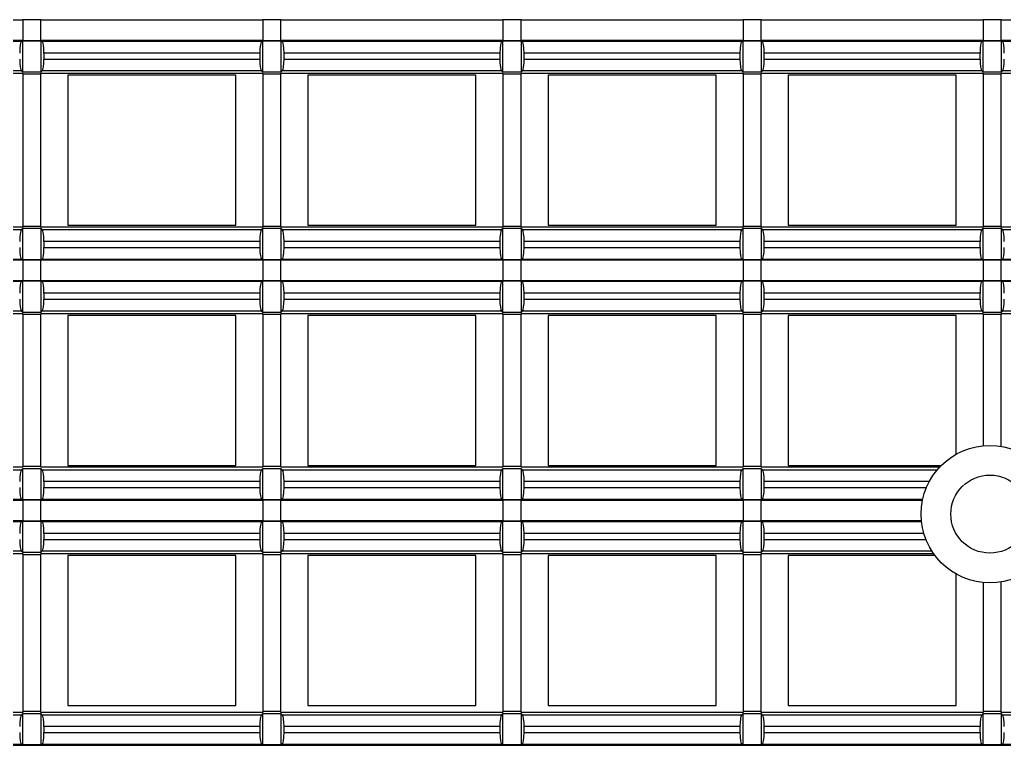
# Model space of a CAD drawing. Header units: inches. Extents: x 0 to 653, y 0 to 346.
# Drawn here: x 19.72 to 36.13, y 191.47 to 203.56 of the extents above; entities that cross this region are included whole.
import ezdxf

# ---------------------------------------------------------------- set-up
doc = ezdxf.new("R2010")
doc.units = ezdxf.units.IN
doc.header["$LTSCALE"] = 35.925693
doc.header["$MEASUREMENT"] = 0
doc.layers.get('0').update_dxf_attribs({"linetype": 'CONTINUOUS'})
doc.layers.add('2', color=7, linetype='CONTINUOUS')
doc.layers.add('71', color=7, linetype='CONTINUOUS')

msp = doc.modelspace()

# ---------------------------------------------------------------- linework, layer by layer
at = {"color": 3, "linetype": 'Continuous'}
msp.add_circle((35.885, 195.322), 0.65, dxfattribs=at)
at = {"layer": '2', "color": 132, "linetype": 'Continuous', "true_color": 0x00cccc}
for p, q in [((16.073, 203.556), (19.773, 203.556)), ((19.773, 203.556), (19.773, 203.208)), ((20.073, 203.552), (19.773, 203.552)), ((20.073, 203.208), (20.073, 203.556)), ((20.073, 203.556), (23.773, 203.556)), ((23.773, 203.556), (23.773, 203.208)), ((24.073, 203.552), (23.773, 203.552)), ((24.073, 203.208), (24.073, 203.556)), ((24.073, 203.556), (27.773, 203.556)), ((27.773, 203.556), (27.773, 203.208)), ((28.073, 203.552), (27.773, 203.552)), ((28.073, 203.208), (28.073, 203.556)), ((28.073, 203.556), (31.773, 203.556)), ((31.773, 203.556), (31.773, 203.208)), ((32.073, 203.552), (31.773, 203.552)), ((32.073, 203.208), (32.073, 203.556)), ((32.073, 203.556), (35.773, 203.556)), ((35.773, 203.556), (35.773, 203.208)), ((36.073, 203.552), (35.773, 203.552)), ((36.073, 203.208), (36.073, 203.556)), ((36.073, 203.556), (39.773, 203.556)), ((19.773, 203.208), (16.073, 203.208)), ((16.092, 203.201), (19.755, 203.201)), ((19.773, 203.204), (19.755, 203.201)), ((19.773, 203.211), (20.073, 203.211)), ((19.773, 202.681), (19.773, 203.204)), ((19.773, 203.204), (20.073, 203.204)), ((23.773, 203.208), (20.073, 203.208)), ((20.073, 203.204), (20.073, 202.681)), ((20.092, 203.201), (20.073, 203.204)), ((20.092, 203.201), (23.755, 203.201)), ((23.773, 203.204), (23.755, 203.201)), ((23.773, 203.211), (24.073, 203.211)), ((23.773, 202.681), (23.773, 203.204)), ((23.773, 203.204), (24.073, 203.204)), ((27.773, 203.208), (24.073, 203.208)), ((24.073, 203.204), (24.073, 202.681)), ((24.091, 203.201), (24.073, 203.204)), ((24.091, 203.201), (27.755, 203.201)), ((27.773, 203.204), (27.755, 203.201)), ((27.773, 203.211), (28.073, 203.211)), ((27.773, 202.681), (27.773, 203.204)), ((27.773, 203.204), (28.073, 203.204)), ((31.773, 203.208), (28.073, 203.208)), ((28.073, 203.204), (28.073, 202.681)), ((28.091, 203.201), (28.073, 203.204)), ((28.091, 203.201), (31.754, 203.201)), ((31.773, 203.204), (31.754, 203.201)), ((31.773, 203.211), (32.073, 203.211)), ((31.773, 202.681), (31.773, 203.204)), ((31.773, 203.204), (32.073, 203.204)), ((35.773, 203.208), (32.073, 203.208)), ((32.073, 203.204), (32.073, 202.681)), ((32.091, 203.201), (32.073, 203.204)), ((32.091, 203.201), (35.754, 203.201)), ((35.773, 203.204), (35.754, 203.201)), ((35.773, 203.211), (36.073, 203.211)), ((35.773, 202.681), (35.773, 203.204)), ((35.773, 203.204), (36.073, 203.204)), ((39.773, 203.208), (36.073, 203.208)), ((36.073, 203.204), (36.073, 202.681)), ((36.091, 203.201), (36.073, 203.204)), ((36.091, 203.201), (39.754, 203.201)), ((20.126, 202.901), (20.126, 203.001)), ((23.721, 203.001), (20.126, 203.001)), ((23.721, 203.001), (23.721, 202.901)), ((24.125, 202.901), (24.125, 203.001)), ((27.721, 203.001), (24.125, 203.001)), ((27.721, 203.001), (27.721, 202.901)), ((28.125, 202.901), (28.125, 203.001)), ((31.72, 203.001), (28.125, 203.001)), ((31.72, 203.001), (31.72, 202.901)), ((32.125, 202.901), (32.125, 203.001)), ((35.72, 203.001), (32.125, 203.001)), ((35.72, 203.001), (35.72, 202.901)), ((20.126, 202.901), (23.721, 202.901)), ((24.125, 202.901), (27.721, 202.901)), ((28.125, 202.901), (31.72, 202.901)), ((32.125, 202.901), (35.72, 202.901)), ((16.073, 202.663), (19.773, 202.663)), ((19.75, 202.704), (16.096, 202.704)), ((19.75, 202.704), (19.773, 202.681)), ((20.073, 202.681), (19.773, 202.681)), ((19.773, 202.663), (19.773, 200.101)), ((20.073, 202.646), (19.773, 202.646)), ((20.073, 202.681), (20.096, 202.704)), ((20.073, 200.101), (20.073, 202.663)), ((20.073, 202.663), (23.773, 202.663)), ((23.75, 202.704), (20.096, 202.704)), ((20.523, 202.632), (20.523, 200.132)), ((23.323, 202.632), (20.523, 202.632)), ((23.323, 200.132), (23.323, 202.632)), ((23.75, 202.704), (23.773, 202.681)), ((24.073, 202.681), (23.773, 202.681)), ((23.773, 202.663), (23.773, 200.101)), ((24.073, 202.646), (23.773, 202.646)), ((24.073, 202.681), (24.096, 202.704)), ((24.073, 200.101), (24.073, 202.663)), ((24.073, 202.663), (27.773, 202.663)), ((27.75, 202.704), (24.096, 202.704)), ((24.523, 202.632), (24.523, 200.132)), ((27.323, 202.632), (24.523, 202.632)), ((27.323, 200.132), (27.323, 202.632)), ((27.75, 202.704), (27.773, 202.681)), ((28.073, 202.681), (27.773, 202.681)), ((27.773, 202.663), (27.773, 200.101)), ((28.073, 202.646), (27.773, 202.646)), ((28.073, 202.681), (28.096, 202.704)), ((28.073, 200.101), (28.073, 202.663)), ((28.073, 202.663), (31.773, 202.663)), ((31.75, 202.704), (28.096, 202.704)), ((28.523, 202.632), (28.523, 200.132)), ((31.323, 202.632), (28.523, 202.632)), ((31.323, 200.132), (31.323, 202.632)), ((31.75, 202.704), (31.773, 202.681)), ((32.073, 202.681), (31.773, 202.681)), ((31.773, 202.663), (31.773, 200.101)), ((32.073, 202.646), (31.773, 202.646)), ((32.073, 202.681), (32.096, 202.704)), ((32.073, 200.101), (32.073, 202.663)), ((32.073, 202.663), (35.773, 202.663)), ((35.75, 202.704), (32.096, 202.704)), ((32.523, 202.632), (32.523, 200.132)), ((35.323, 202.632), (32.523, 202.632)), ((35.323, 200.132), (35.323, 202.632)), ((35.75, 202.704), (35.773, 202.681)), ((36.073, 202.681), (35.773, 202.681)), ((35.773, 202.663), (35.773, 200.101)), ((36.073, 202.646), (35.773, 202.646)), ((36.073, 202.681), (36.096, 202.704)), ((36.073, 200.101), (36.073, 202.663)), ((36.073, 202.663), (39.773, 202.663)), ((39.749, 202.704), (36.096, 202.704)), ((19.773, 200.101), (16.073, 200.101)), ((16.096, 200.06), (19.75, 200.06)), ((19.773, 200.083), (19.75, 200.06)), ((19.773, 200.118), (20.073, 200.118)), ((19.773, 199.559), (19.773, 200.083)), ((19.773, 200.083), (20.073, 200.083)), ((23.773, 200.101), (20.073, 200.101)), ((20.073, 200.083), (20.073, 199.559)), ((20.096, 200.06), (20.073, 200.083)), ((20.096, 200.06), (23.75, 200.06)), ((20.523, 200.132), (23.323, 200.132)), ((23.773, 200.083), (23.75, 200.06)), ((23.773, 200.118), (24.073, 200.118)), ((23.773, 199.559), (23.773, 200.083)), ((23.773, 200.083), (24.073, 200.083)), ((27.773, 200.101), (24.073, 200.101)), ((24.073, 200.083), (24.073, 199.559)), ((24.096, 200.06), (24.073, 200.083)), ((24.096, 200.06), (27.75, 200.06)), ((24.523, 200.132), (27.323, 200.132)), ((27.773, 200.083), (27.75, 200.06)), ((27.773, 200.118), (28.073, 200.118)), ((27.773, 199.559), (27.773, 200.083)), ((27.773, 200.083), (28.073, 200.083)), ((31.773, 200.101), (28.073, 200.101)), ((28.073, 200.083), (28.073, 199.559)), ((28.096, 200.06), (28.073, 200.083)), ((28.096, 200.06), (31.75, 200.06)), ((28.523, 200.132), (31.323, 200.132)), ((31.773, 200.083), (31.75, 200.06)), ((31.773, 200.118), (32.073, 200.118)), ((31.773, 199.559), (31.773, 200.083)), ((31.773, 200.083), (32.073, 200.083)), ((35.773, 200.101), (32.073, 200.101)), ((32.073, 200.083), (32.073, 199.559)), ((32.096, 200.06), (32.073, 200.083)), ((32.096, 200.06), (35.75, 200.06)), ((32.523, 200.132), (35.323, 200.132)), ((35.773, 200.083), (35.75, 200.06)), ((35.773, 200.118), (36.073, 200.118)), ((35.773, 199.559), (35.773, 200.083)), ((35.773, 200.083), (36.073, 200.083)), ((39.773, 200.101), (36.073, 200.101)), ((36.073, 200.083), (36.073, 199.559)), ((36.096, 200.06), (36.073, 200.083)), ((36.096, 200.06), (39.749, 200.06)), ((20.126, 199.763), (20.126, 199.863)), ((23.721, 199.863), (20.126, 199.863)), ((23.721, 199.863), (23.721, 199.763)), ((24.125, 199.763), (24.125, 199.863)), ((27.721, 199.863), (24.125, 199.863)), ((27.721, 199.863), (27.721, 199.763)), ((28.125, 199.763), (28.125, 199.863)), ((31.72, 199.863), (28.125, 199.863)), ((31.72, 199.863), (31.72, 199.763)), ((32.125, 199.763), (32.125, 199.863)), ((35.72, 199.863), (32.125, 199.863)), ((35.72, 199.863), (35.72, 199.763)), ((20.126, 199.763), (23.721, 199.763)), ((24.125, 199.763), (27.721, 199.763)), ((28.125, 199.763), (31.72, 199.763)), ((32.125, 199.763), (35.72, 199.763)), ((16.073, 199.556), (19.773, 199.556)), ((19.755, 199.563), (16.092, 199.563)), ((19.755, 199.563), (19.773, 199.559)), ((20.073, 199.559), (19.773, 199.559)), ((19.773, 199.556), (19.773, 199.208)), ((20.073, 199.552), (19.773, 199.552)), ((20.073, 199.559), (20.092, 199.563)), ((20.073, 199.208), (20.073, 199.556)), ((20.073, 199.556), (23.773, 199.556)), ((23.755, 199.563), (20.092, 199.563)), ((23.755, 199.563), (23.773, 199.559)), ((24.073, 199.559), (23.773, 199.559)), ((23.773, 199.556), (23.773, 199.208)), ((24.073, 199.552), (23.773, 199.552)), ((24.073, 199.559), (24.091, 199.563)), ((24.073, 199.208), (24.073, 199.556)), ((24.073, 199.556), (27.773, 199.556)), ((27.755, 199.563), (24.091, 199.563)), ((27.755, 199.563), (27.773, 199.559)), ((28.073, 199.559), (27.773, 199.559)), ((27.773, 199.556), (27.773, 199.208)), ((28.073, 199.552), (27.773, 199.552)), ((28.073, 199.559), (28.091, 199.563)), ((28.073, 199.208), (28.073, 199.556)), ((28.073, 199.556), (31.773, 199.556)), ((31.754, 199.563), (28.091, 199.563)), ((31.754, 199.563), (31.773, 199.559)), ((32.073, 199.559), (31.773, 199.559)), ((31.773, 199.556), (31.773, 199.208)), ((32.073, 199.552), (31.773, 199.552)), ((32.073, 199.559), (32.091, 199.563)), ((32.073, 199.208), (32.073, 199.556)), ((32.073, 199.556), (35.773, 199.556)), ((35.754, 199.563), (32.091, 199.563)), ((35.754, 199.563), (35.773, 199.559)), ((36.073, 199.559), (35.773, 199.559)), ((35.773, 199.556), (35.773, 199.208)), ((36.073, 199.552), (35.773, 199.552)), ((36.073, 199.559), (36.091, 199.563)), ((36.073, 199.208), (36.073, 199.556)), ((36.073, 199.556), (39.773, 199.556)), ((39.754, 199.563), (36.091, 199.563)), ((19.773, 199.208), (16.073, 199.208)), ((16.092, 199.201), (19.755, 199.201)), ((19.773, 199.205), (19.755, 199.201)), ((19.773, 199.212), (20.073, 199.212)), ((19.773, 198.681), (19.773, 199.205)), ((19.773, 199.205), (20.073, 199.205)), ((23.773, 199.208), (20.073, 199.208)), ((20.073, 199.205), (20.073, 198.681)), ((20.092, 199.201), (20.073, 199.205)), ((20.092, 199.201), (23.755, 199.201)), ((23.773, 199.205), (23.755, 199.201)), ((23.773, 199.212), (24.073, 199.212)), ((23.773, 198.681), (23.773, 199.205)), ((23.773, 199.205), (24.073, 199.205)), ((27.773, 199.208), (24.073, 199.208)), ((24.073, 199.205), (24.073, 198.681)), ((24.091, 199.201), (24.073, 199.205)), ((24.091, 199.201), (27.755, 199.201)), ((27.773, 199.205), (27.755, 199.201)), ((27.773, 199.212), (28.073, 199.212)), ((27.773, 198.681), (27.773, 199.205)), ((27.773, 199.205), (28.073, 199.205)), ((31.773, 199.208), (28.073, 199.208)), ((28.073, 199.205), (28.073, 198.681)), ((28.091, 199.201), (28.073, 199.205)), ((28.091, 199.201), (31.754, 199.201)), ((31.773, 199.205), (31.754, 199.201)), ((31.773, 199.212), (32.073, 199.212)), ((31.773, 198.681), (31.773, 199.205)), ((31.773, 199.205), (32.073, 199.205)), ((35.773, 199.208), (32.073, 199.208)), ((32.073, 199.205), (32.073, 198.681)), ((32.091, 199.201), (32.073, 199.205)), ((32.091, 199.201), (35.754, 199.201)), ((35.773, 199.205), (35.754, 199.201)), ((35.773, 199.212), (36.073, 199.212)), ((35.773, 198.681), (35.773, 199.205)), ((35.773, 199.205), (36.073, 199.205)), ((39.773, 199.208), (36.073, 199.208)), ((36.073, 199.205), (36.073, 198.681)), ((36.091, 199.201), (36.073, 199.205)), ((36.091, 199.201), (39.754, 199.201)), ((20.126, 198.901), (20.126, 199.001)), ((23.721, 199.001), (20.126, 199.001)), ((23.721, 199.001), (23.721, 198.901)), ((24.125, 198.901), (24.125, 199.001)), ((27.721, 199.001), (24.125, 199.001)), ((27.721, 199.001), (27.721, 198.901)), ((28.125, 198.901), (28.125, 199.001)), ((31.72, 199.001), (28.125, 199.001)), ((31.72, 199.001), (31.72, 198.901)), ((32.125, 198.901), (32.125, 199.001)), ((35.72, 199.001), (32.125, 199.001)), ((35.72, 199.001), (35.72, 198.901)), ((20.126, 198.901), (23.721, 198.901)), ((24.125, 198.901), (27.721, 198.901)), ((28.125, 198.901), (31.72, 198.901)), ((32.125, 198.901), (35.72, 198.901)), ((16.073, 198.663), (19.773, 198.663)), ((19.75, 198.704), (16.096, 198.704)), ((19.75, 198.704), (19.773, 198.681)), ((20.073, 198.681), (19.773, 198.681)), ((19.773, 198.663), (19.773, 196.101)), ((20.073, 198.681), (20.096, 198.704)), ((20.073, 196.101), (20.073, 198.663)), ((20.073, 198.663), (23.773, 198.663)), ((23.75, 198.704), (20.096, 198.704)), ((23.75, 198.704), (23.773, 198.681)), ((24.073, 198.681), (23.773, 198.681)), ((23.773, 198.663), (23.773, 196.101)), ((24.073, 198.681), (24.096, 198.704)), ((24.073, 196.101), (24.073, 198.663)), ((24.073, 198.663), (27.773, 198.663)), ((27.75, 198.704), (24.096, 198.704)), ((27.75, 198.704), (27.773, 198.681)), ((28.073, 198.681), (27.773, 198.681)), ((27.773, 198.663), (27.773, 196.101)), ((28.073, 198.681), (28.096, 198.704)), ((28.073, 196.101), (28.073, 198.663)), ((28.073, 198.663), (31.773, 198.663)), ((31.75, 198.704), (28.096, 198.704)), ((31.75, 198.704), (31.773, 198.681)), ((32.073, 198.681), (31.773, 198.681)), ((31.773, 198.663), (31.773, 196.101)), ((32.073, 198.681), (32.096, 198.704)), ((32.073, 196.101), (32.073, 198.663)), ((32.073, 198.663), (35.773, 198.663)), ((35.75, 198.704), (32.096, 198.704)), ((35.75, 198.704), (35.773, 198.681)), ((36.073, 198.681), (35.773, 198.681)), ((35.773, 198.663), (35.773, 196.462)), ((36.073, 198.681), (36.096, 198.704)), ((36.073, 196.452), (36.073, 198.663)), ((36.073, 198.663), (39.773, 198.663)), ((39.749, 198.704), (36.096, 198.704)), ((20.073, 198.646), (19.773, 198.646)), ((20.523, 198.632), (20.523, 196.132)), ((23.323, 198.632), (20.523, 198.632)), ((23.323, 196.132), (23.323, 198.632)), ((24.073, 198.646), (23.773, 198.646)), ((24.523, 198.632), (24.523, 196.132)), ((27.323, 198.632), (24.523, 198.632)), ((27.323, 196.132), (27.323, 198.632)), ((28.073, 198.646), (27.773, 198.646)), ((28.523, 198.632), (28.523, 196.132)), ((31.323, 198.632), (28.523, 198.632)), ((31.323, 196.132), (31.323, 198.632)), ((32.073, 198.646), (31.773, 198.646)), ((32.523, 198.632), (32.523, 196.132)), ((35.323, 198.632), (32.523, 198.632)), ((35.323, 196.32), (35.323, 198.632)), ((36.073, 198.646), (35.773, 198.646)), ((19.773, 196.101), (16.073, 196.101)), ((16.096, 196.06), (19.75, 196.06)), ((19.773, 196.083), (19.75, 196.06)), ((19.773, 196.118), (20.073, 196.118)), ((19.773, 195.56), (19.773, 196.083)), ((19.773, 196.083), (20.073, 196.083)), ((23.773, 196.101), (20.073, 196.101)), ((20.073, 196.083), (20.073, 195.56)), ((20.096, 196.06), (20.073, 196.083)), ((20.096, 196.06), (23.75, 196.06)), ((20.523, 196.132), (23.323, 196.132)), ((23.773, 196.083), (23.75, 196.06)), ((23.773, 196.118), (24.073, 196.118)), ((23.773, 195.56), (23.773, 196.083)), ((23.773, 196.083), (24.073, 196.083)), ((27.773, 196.101), (24.073, 196.101)), ((24.073, 196.083), (24.073, 195.56)), ((24.096, 196.06), (24.073, 196.083)), ((24.096, 196.06), (27.75, 196.06)), ((24.523, 196.132), (27.323, 196.132)), ((27.773, 196.083), (27.75, 196.06)), ((27.773, 196.118), (28.073, 196.118)), ((27.773, 195.56), (27.773, 196.083)), ((27.773, 196.083), (28.073, 196.083)), ((31.773, 196.101), (28.073, 196.101)), ((28.073, 196.083), (28.073, 195.56)), ((28.096, 196.06), (28.073, 196.083)), ((28.096, 196.06), (31.75, 196.06)), ((28.523, 196.132), (31.323, 196.132)), ((31.773, 196.083), (31.75, 196.06)), ((31.773, 196.118), (32.073, 196.118)), ((31.773, 195.56), (31.773, 196.083)), ((31.773, 196.083), (32.073, 196.083)), ((35.045, 196.101), (32.073, 196.101)), ((32.073, 196.083), (32.073, 195.56)), ((32.096, 196.06), (32.073, 196.083)), ((32.096, 196.06), (35.009, 196.06)), ((32.523, 196.132), (35.075, 196.132)), ((20.126, 195.763), (20.126, 195.863)), ((23.721, 195.863), (20.126, 195.863)), ((20.126, 195.763), (23.721, 195.763)), ((23.721, 195.863), (23.721, 195.763)), ((24.125, 195.763), (24.125, 195.863)), ((27.721, 195.863), (24.125, 195.863)), ((24.125, 195.763), (27.721, 195.763)), ((27.721, 195.863), (27.721, 195.763)), ((28.125, 195.763), (28.125, 195.863)), ((31.72, 195.863), (28.125, 195.863)), ((28.125, 195.763), (31.72, 195.763)), ((31.72, 195.863), (31.72, 195.763)), ((32.125, 195.763), (32.125, 195.863)), ((34.875, 195.863), (32.125, 195.863)), ((32.125, 195.763), (34.828, 195.763)), ((16.073, 195.556), (19.773, 195.556)), ((19.755, 195.563), (16.092, 195.563)), ((19.755, 195.563), (19.773, 195.56)), ((20.073, 195.56), (19.773, 195.56)), ((19.773, 195.556), (19.773, 195.208)), ((20.073, 195.553), (19.773, 195.553)), ((20.073, 195.56), (20.092, 195.563)), ((20.073, 195.208), (20.073, 195.556)), ((20.073, 195.556), (23.773, 195.556)), ((23.755, 195.563), (20.092, 195.563)), ((23.755, 195.563), (23.773, 195.56)), ((24.073, 195.56), (23.773, 195.56)), ((23.773, 195.556), (23.773, 195.208)), ((24.073, 195.553), (23.773, 195.553)), ((24.073, 195.56), (24.091, 195.563)), ((24.073, 195.208), (24.073, 195.556)), ((24.073, 195.556), (27.773, 195.556)), ((27.755, 195.563), (24.091, 195.563)), ((27.755, 195.563), (27.773, 195.56)), ((28.073, 195.56), (27.773, 195.56)), ((27.773, 195.556), (27.773, 195.208)), ((28.073, 195.553), (27.773, 195.553)), ((28.073, 195.56), (28.091, 195.563)), ((28.073, 195.208), (28.073, 195.556)), ((28.073, 195.556), (31.773, 195.556)), ((31.754, 195.563), (28.091, 195.563)), ((31.754, 195.563), (31.773, 195.56)), ((32.073, 195.56), (31.773, 195.56)), ((31.773, 195.556), (31.773, 195.208)), ((32.073, 195.553), (31.773, 195.553)), ((32.073, 195.56), (32.091, 195.563)), ((32.073, 195.208), (32.073, 195.556)), ((32.073, 195.556), (34.764, 195.556)), ((34.765, 195.563), (32.091, 195.563)), ((19.773, 195.208), (16.073, 195.208)), ((16.092, 195.201), (19.755, 195.201)), ((19.773, 195.205), (19.755, 195.201)), ((19.773, 195.212), (20.073, 195.212)), ((19.773, 194.681), (19.773, 195.205)), ((19.773, 195.205), (20.073, 195.205)), ((23.773, 195.208), (20.073, 195.208)), ((20.073, 195.205), (20.073, 194.681)), ((20.092, 195.201), (20.073, 195.205)), ((20.092, 195.201), (23.755, 195.201)), ((23.773, 195.205), (23.755, 195.201)), ((23.773, 195.212), (24.073, 195.212)), ((23.773, 194.681), (23.773, 195.205)), ((23.773, 195.205), (24.073, 195.205)), ((27.773, 195.208), (24.073, 195.208)), ((24.073, 195.205), (24.073, 194.681)), ((24.091, 195.201), (24.073, 195.205)), ((24.091, 195.201), (27.755, 195.201)), ((27.773, 195.205), (27.755, 195.201)), ((27.773, 195.212), (28.073, 195.212)), ((27.773, 194.681), (27.773, 195.205)), ((27.773, 195.205), (28.073, 195.205)), ((31.773, 195.208), (28.073, 195.208)), ((28.073, 195.205), (28.073, 194.681)), ((28.091, 195.201), (28.073, 195.205)), ((28.091, 195.201), (31.754, 195.201)), ((31.773, 195.205), (31.754, 195.201)), ((31.773, 195.212), (32.073, 195.212)), ((31.773, 194.681), (31.773, 195.205)), ((31.773, 195.205), (32.073, 195.205)), ((34.745, 195.208), (32.073, 195.208)), ((32.073, 195.205), (32.073, 194.681)), ((32.091, 195.201), (32.073, 195.205)), ((32.091, 195.201), (34.746, 195.201)), ((20.126, 194.901), (20.126, 195.001)), ((23.721, 195.001), (20.126, 195.001)), ((20.126, 194.901), (23.721, 194.901)), ((23.721, 195.001), (23.721, 194.901)), ((24.125, 194.901), (24.125, 195.001)), ((27.721, 195.001), (24.125, 195.001)), ((24.125, 194.901), (27.721, 194.901)), ((27.721, 195.001), (27.721, 194.901)), ((28.125, 194.901), (28.125, 195.001)), ((31.72, 195.001), (28.125, 195.001)), ((28.125, 194.901), (31.72, 194.901)), ((31.72, 195.001), (31.72, 194.901)), ((32.125, 194.901), (32.125, 195.001)), ((34.785, 195.001), (32.125, 195.001)), ((32.125, 194.901), (34.82, 194.901)), ((16.073, 194.663), (19.773, 194.663)), ((19.75, 194.704), (16.096, 194.704)), ((19.75, 194.704), (19.773, 194.681)), ((20.073, 194.681), (19.773, 194.681)), ((19.773, 194.663), (19.773, 192.019)), ((20.073, 194.646), (19.773, 194.646)), ((20.073, 194.681), (20.096, 194.704)), ((20.073, 192.019), (20.073, 194.663)), ((20.073, 194.663), (23.773, 194.663)), ((23.75, 194.704), (20.096, 194.704)), ((20.523, 194.632), (20.523, 192.132)), ((23.323, 194.632), (20.523, 194.632)), ((23.323, 192.132), (23.323, 194.632)), ((23.75, 194.704), (23.773, 194.681)), ((24.073, 194.681), (23.773, 194.681)), ((23.773, 194.663), (23.773, 192.019)), ((24.073, 194.646), (23.773, 194.646)), ((24.073, 194.681), (24.096, 194.704)), ((24.073, 192.019), (24.073, 194.663)), ((24.073, 194.663), (27.773, 194.663)), ((27.75, 194.704), (24.096, 194.704)), ((24.523, 194.632), (24.523, 192.132)), ((27.323, 194.632), (24.523, 194.632)), ((27.323, 192.132), (27.323, 194.632)), ((27.75, 194.704), (27.773, 194.681)), ((28.073, 194.681), (27.773, 194.681)), ((27.773, 194.663), (27.773, 192.019)), ((28.073, 194.646), (27.773, 194.646)), ((28.073, 194.681), (28.096, 194.704)), ((28.073, 192.019), (28.073, 194.663)), ((28.073, 194.663), (31.773, 194.663)), ((31.75, 194.704), (28.096, 194.704)), ((28.523, 194.632), (28.523, 192.132)), ((31.323, 194.632), (28.523, 194.632)), ((31.323, 192.132), (31.323, 194.632)), ((31.75, 194.704), (31.773, 194.681)), ((32.073, 194.681), (31.773, 194.681)), ((31.773, 194.663), (31.773, 192.019)), ((32.073, 194.646), (31.773, 194.646)), ((32.073, 194.681), (32.096, 194.704)), ((32.073, 192.019), (32.073, 194.663)), ((32.073, 194.663), (34.948, 194.663)), ((34.921, 194.704), (32.096, 194.704)), ((32.523, 194.632), (32.523, 192.132)), ((34.971, 194.632), (32.523, 194.632)), ((35.323, 192.132), (35.323, 194.324)), ((35.773, 194.182), (35.773, 192.019)), ((36.073, 192.019), (36.073, 194.192)), ((20.523, 192.132), (23.323, 192.132)), ((24.523, 192.132), (27.323, 192.132)), ((28.523, 192.132), (31.323, 192.132)), ((32.523, 192.132), (35.323, 192.132)), ((19.773, 192.019), (16.073, 192.019)), ((16.096, 191.978), (19.75, 191.978)), ((19.773, 192.002), (19.75, 191.978)), ((19.773, 192.037), (20.073, 192.037)), ((19.773, 191.478), (19.773, 192.002)), ((19.773, 192.002), (20.073, 192.002)), ((23.773, 192.019), (20.073, 192.019)), ((20.073, 192.002), (20.073, 191.478)), ((20.096, 191.978), (20.073, 192.002)), ((20.096, 191.978), (23.75, 191.978)), ((23.773, 192.002), (23.75, 191.978)), ((23.773, 192.037), (24.073, 192.037)), ((23.773, 191.478), (23.773, 192.002)), ((23.773, 192.002), (24.073, 192.002)), ((27.773, 192.019), (24.073, 192.019)), ((24.073, 192.002), (24.073, 191.478)), ((24.096, 191.978), (24.073, 192.002)), ((24.096, 191.978), (27.75, 191.978)), ((27.773, 192.002), (27.75, 191.978)), ((27.773, 192.037), (28.073, 192.037)), ((27.773, 191.478), (27.773, 192.002)), ((27.773, 192.002), (28.073, 192.002)), ((31.773, 192.019), (28.073, 192.019)), ((28.073, 192.002), (28.073, 191.478)), ((28.096, 191.978), (28.073, 192.002)), ((28.096, 191.978), (31.75, 191.978)), ((31.773, 192.002), (31.75, 191.978)), ((31.773, 192.037), (32.073, 192.037)), ((31.773, 191.478), (31.773, 192.002)), ((31.773, 192.002), (32.073, 192.002)), ((35.773, 192.019), (32.073, 192.019)), ((32.073, 192.002), (32.073, 191.478)), ((32.096, 191.978), (32.073, 192.002)), ((32.096, 191.978), (35.75, 191.978)), ((35.773, 192.002), (35.75, 191.978)), ((35.773, 192.037), (36.073, 192.037)), ((35.773, 191.478), (35.773, 192.002)), ((35.773, 192.002), (36.073, 192.002)), ((39.773, 192.019), (36.073, 192.019)), ((36.073, 192.002), (36.073, 191.478)), ((36.096, 191.978), (36.073, 192.002)), ((36.096, 191.978), (39.749, 191.978)), ((20.126, 191.682), (20.126, 191.782)), ((23.721, 191.782), (20.126, 191.782)), ((23.721, 191.782), (23.721, 191.682)), ((24.125, 191.682), (24.125, 191.782)), ((27.721, 191.782), (24.125, 191.782)), ((27.721, 191.782), (27.721, 191.682)), ((28.125, 191.682), (28.125, 191.782)), ((31.72, 191.782), (28.125, 191.782)), ((31.72, 191.782), (31.72, 191.682)), ((32.125, 191.682), (32.125, 191.782)), ((35.72, 191.782), (32.125, 191.782)), ((35.72, 191.782), (35.72, 191.682)), ((20.126, 191.682), (23.721, 191.682)), ((24.125, 191.682), (27.721, 191.682)), ((28.125, 191.682), (31.72, 191.682)), ((32.125, 191.682), (35.72, 191.682)), ((0, 191.475), (127.845, 191.475)), ((127.845, 191.471), (0, 191.471)), ((19.755, 191.482), (16.092, 191.482)), ((19.755, 191.482), (19.773, 191.478)), ((20.073, 191.478), (19.773, 191.478)), ((20.073, 191.478), (20.092, 191.482)), ((23.755, 191.482), (20.092, 191.482)), ((23.755, 191.482), (23.773, 191.478)), ((24.073, 191.478), (23.773, 191.478)), ((24.073, 191.478), (24.091, 191.482)), ((27.755, 191.482), (24.091, 191.482)), ((27.755, 191.482), (27.773, 191.478)), ((28.073, 191.478), (27.773, 191.478)), ((28.073, 191.478), (28.091, 191.482)), ((31.754, 191.482), (28.091, 191.482)), ((31.754, 191.482), (31.773, 191.478)), ((32.073, 191.478), (31.773, 191.478)), ((32.073, 191.478), (32.091, 191.482)), ((35.754, 191.482), (32.091, 191.482)), ((35.754, 191.482), (35.773, 191.478)), ((36.073, 191.478), (35.773, 191.478)), ((36.073, 191.478), (36.091, 191.482)), ((39.754, 191.482), (36.091, 191.482))]:
    msp.add_line(p, q, dxfattribs=at)
for centre, start_param, end_param in [((19.756, 203.001), 0.034907, 1.570796), ((20.09, 203.001), -1.570796, -0.034907), ((23.756, 203.001), 0.034907, 1.570796), ((24.09, 203.001), -1.570796, -0.034907), ((27.756, 203.001), 0.034907, 1.570796), ((28.09, 203.001), -1.570796, -0.034907), ((31.756, 203.001), 0.034907, 1.570796), ((32.09, 203.001), -1.570796, -0.034907), ((35.756, 203.001), 0.034907, 1.570796), ((36.09, 203.001), -1.570796, -0.034907), ((19.756, 202.901), -4.712389, -3.316126), ((20.09, 202.901), -2.96706, -1.570796), ((23.756, 202.901), 1.570796, 2.96706), ((24.09, 202.901), -2.96706, -1.570796), ((27.756, 202.901), -4.712389, -3.316126), ((28.09, 202.901), -2.96706, -1.570796), ((31.756, 202.901), 1.570796, 2.96706), ((32.09, 202.901), -2.96706, -1.570796), ((35.756, 202.901), 1.570796, 2.96706), ((36.09, 202.901), -2.96706, -1.570796), ((19.756, 199.863), 0.174533, 1.570796), ((20.09, 199.863), -1.570796, -0.174533), ((23.756, 199.863), 0.174533, 1.570796), ((24.09, 199.863), -1.570796, -0.174533), ((27.756, 199.863), 0.174533, 1.570796), ((28.09, 199.863), -1.570796, -0.174533), ((31.756, 199.863), 0.174533, 1.570796), ((32.09, 199.863), -1.570796, -0.174533), ((35.756, 199.863), 0.174533, 1.570796), ((36.09, 199.863), -1.570796, -0.174533), ((19.756, 199.763), -4.712389, -3.176499), ((20.09, 199.763), -3.106686, -1.570796), ((23.756, 199.763), 1.570796, 3.106686), ((24.09, 199.763), -3.106686, -1.570796), ((27.756, 199.763), 1.570796, 3.106686), ((28.09, 199.763), -3.106686, -1.570796), ((31.756, 199.763), 1.570796, 3.106686), ((32.09, 199.763), -3.106686, -1.570796), ((35.756, 199.763), -4.712389, -3.176499), ((36.09, 199.763), -3.106686, -1.570796), ((19.756, 199.001), 0.034907, 1.570796), ((20.09, 199.001), -1.570796, -0.034907), ((23.756, 199.001), 0.034907, 1.570796), ((24.09, 199.001), -1.570796, -0.034907), ((27.756, 199.001), 0.034907, 1.570796), ((28.09, 199.001), -1.570796, -0.034907), ((31.756, 199.001), 0.034907, 1.570796), ((32.09, 199.001), -1.570796, -0.034907), ((35.756, 199.001), 0.034907, 1.570796), ((36.09, 199.001), -1.570796, -0.034907), ((19.756, 198.901), -4.712389, -3.316126), ((20.09, 198.901), -2.96706, -1.570796), ((23.756, 198.901), 1.570796, 2.96706), ((24.09, 198.901), -2.96706, -1.570796), ((27.756, 198.901), -4.712389, -3.316126), ((28.09, 198.901), -2.96706, -1.570796), ((31.756, 198.901), 1.570796, 2.96706), ((32.09, 198.901), -2.96706, -1.570796), ((35.756, 198.901), 1.570796, 2.96706), ((36.09, 198.901), -2.96706, -1.570796), ((19.756, 195.863), 0.174533, 1.570796), ((20.09, 195.863), -1.570796, -0.174533), ((23.756, 195.863), 0.174533, 1.570796), ((24.09, 195.863), -1.570796, -0.174533), ((27.756, 195.863), 0.174533, 1.570796), ((28.09, 195.863), -1.570796, -0.174533), ((31.756, 195.863), 0.174533, 1.570796), ((32.09, 195.863), -1.570796, -0.174533), ((19.756, 195.763), -4.712389, -3.176499), ((20.09, 195.763), -3.106686, -1.570796), ((23.756, 195.763), 1.570796, 3.106686), ((24.09, 195.763), -3.106686, -1.570796), ((27.756, 195.763), 1.570796, 3.106686), ((28.09, 195.763), -3.106686, -1.570796), ((31.756, 195.763), 1.570796, 3.106686), ((32.09, 195.763), -3.106686, -1.570796), ((19.756, 195.001), 0.034907, 1.570796), ((20.09, 195.001), -1.570796, -0.034907), ((23.756, 195.001), 0.034907, 1.570796), ((24.09, 195.001), -1.570796, -0.034907), ((27.756, 195.001), 0.034907, 1.570796), ((28.09, 195.001), -1.570796, -0.034907), ((31.756, 195.001), 0.034907, 1.570796), ((32.09, 195.001), -1.570796, -0.034907), ((19.756, 194.901), -4.712389, -3.316126), ((20.09, 194.901), -2.96706, -1.570796), ((23.756, 194.901), 1.570796, 2.96706), ((24.09, 194.901), -2.96706, -1.570796), ((27.756, 194.901), -4.712389, -3.316126), ((28.09, 194.901), -2.96706, -1.570796), ((31.756, 194.901), 1.570796, 2.96706), ((32.09, 194.901), -2.96706, -1.570796), ((19.756, 191.782), 0.174533, 1.570796), ((20.09, 191.782), -1.570796, -0.174533), ((23.756, 191.782), 0.174533, 1.570796), ((24.09, 191.782), -1.570796, -0.174533), ((27.756, 191.782), 0.174533, 1.570796), ((28.09, 191.782), -1.570796, -0.174533), ((31.756, 191.782), 0.174533, 1.570796), ((32.09, 191.782), -1.570796, -0.174533), ((35.756, 191.782), 0.174533, 1.570796), ((36.09, 191.782), -1.570796, -0.174533), ((19.756, 191.682), -4.712389, -3.176499), ((20.09, 191.682), -3.106686, -1.570796), ((23.756, 191.682), 1.570796, 3.106686), ((24.09, 191.682), -3.106686, -1.570796), ((27.756, 191.682), 1.570796, 3.106686), ((28.09, 191.682), -3.106686, -1.570796), ((31.756, 191.682), 1.570796, 3.106686), ((32.09, 191.682), -3.106686, -1.570796), ((35.756, 191.682), -4.712389, -3.176499), ((36.09, 191.682), -3.106686, -1.570796)]:
    msp.add_ellipse(centre, major_axis=(0, 0.2), ratio=0.176327, start_param=start_param, end_param=end_param, dxfattribs=at)
at = {"layer": '71', "color": 3, "linetype": 'Continuous'}
msp.add_circle((35.885, 195.322), 1.145, dxfattribs=at)

doc.saveas('drawing.dxf')
